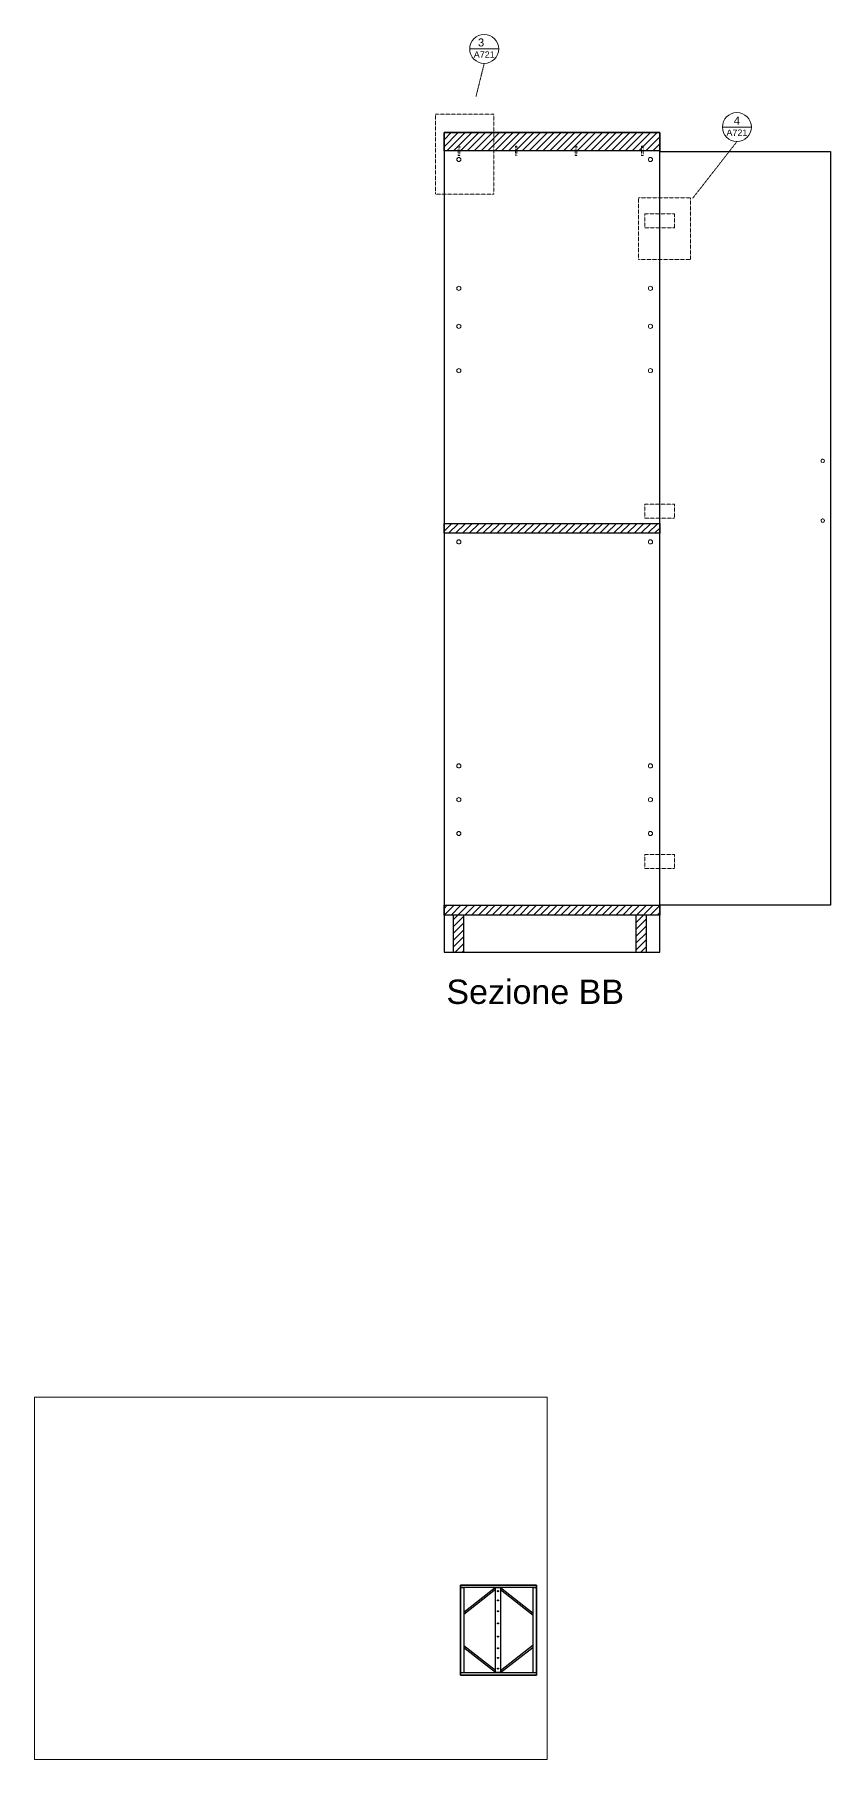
# Model space of a CAD drawing. Header units: millimetres. Extents: x -3423 to 18014, y 42 to 23746.
# Drawn here: x 6176 to 8021, y 820 to 4819 of the extents above; entities that cross this region are included whole.
import ezdxf
from ezdxf.enums import TextEntityAlignment as Align

# ---------------------------------------------------------------- set-up
doc = ezdxf.new("R2010")
doc.units = ezdxf.units.MM
doc.header["$MEASUREMENT"] = 0
doc.linetypes.add('DASHDOT', pattern=[1, 0.5, -0.25, 0, -0.25])
doc.linetypes.add('HIDDEN', pattern=[0.375, 0.25, -0.125])
for name, color, linetype, lineweight in [('A-ANNO-SYMB', 3, 'Continuous', 18), ('Arredi', 3, 'Continuous', 25), ('Dettagli', 210, 'Continuous', 5), ('quote', 2, 'Continuous', 9), ('Simbologia', 8, 'DASHDOT', 18), ('Tratteggi', 2, 'HIDDEN', 15)]:
    doc.layers.add(name, color=color, linetype=linetype, lineweight=lineweight)
doc.layers.add('Testo', color=1, linetype='Continuous')
doc.styles.add('ARIAL', font='Arial.ttf')
doc.styles.get("Standard").update_dxf_attribs({"font": 'Arial.ttf'})
pattern_1 = [(45, (-1888.277, -4183.7), (-7.954951, 7.954951), [])]

# ---------------------------------------------------------------- blocks, each defined once
blk = doc.blocks.new('DETAGLI')
at = {"layer": 'A-ANNO-SYMB', "linetype": 'Continuous'}
blk.add_line((486.7, 356.2), (504.8, 356.2), dxfattribs=at)
blk.add_circle((495.7, 356.2), 9.05, dxfattribs=at)
for tag, p in [('TAVOLA', (495.7, 362.8)), ('SEZIONE', (495.7, 354.7))]:
    blk.add_attdef(tag, text='', height=5, dxfattribs=at).set_placement(p, align=Align.TOP_CENTER)

msp = doc.modelspace()

# ---------------------------------------------------------------- hatches: boundary and pattern name
at = {"layer": 'Dettagli'}
h = msp.add_hatch(dxfattribs=at)
h.set_pattern_fill('ANSI31', color=256, scale=90)
h.set_pattern_definition(pattern_1)
h.paths.add_polyline_path([(7625.243, 4592.067), (7125.243, 4592.067), (7125.243, 4549.587), (7625.243, 4549.587)])
h.paths.add_polyline_path([(7625.243, 3686.143), (7125.243, 3686.143), (7125.243, 3663.129), (7625.243, 3663.129)])
h = msp.add_hatch(dxfattribs=at)
h.set_pattern_fill('ANSI31', color=256, scale=90)
h.set_pattern_definition(pattern_1)
h.paths.add_polyline_path([(7625.243, 2800.643), (7125.243, 2800.643), (7125.243, 2777.629), (7625.243, 2777.629)])
h.paths.add_polyline_path([(7170.465, 2777.629), (7147.451, 2777.629), (7147.451, 2692.067), (7170.465, 2692.067)])
h.paths.add_polyline_path([(7593.308, 2777.629), (7570.293, 2777.629), (7570.293, 2692.067), (7593.308, 2692.067)])

# ---------------------------------------------------------------- linework, layer by layer
at = {"layer": 'Arredi'}
for p, q in [((7244.135, 1218.885), (7170.899, 1161.269)), ((7244.135, 1214.267), (7170.899, 1156.651)), ((7256.195, 1214.373), (7331.53, 1154.987)), ((7256.333, 1218.885), (7331.53, 1159.727)), ((7244.135, 1026.608), (7170.899, 1084.224)), ((7256.088, 1021.797), (7331.53, 1081.148)), ((7256.195, 1026.501), (7331.53, 1085.888)), ((7244.376, 1021.799), (7170.899, 1079.605))]:
    msp.add_line(p, q, dxfattribs=at)
for points in [[(7125.243, 4592.067), (7125.243, 2692.067), (7625.243, 2692.067), (7625.243, 4592.067)], [(7125.243, 4592.067), (7625.243, 4592.067), (7625.243, 4549.587), (7125.243, 4549.587)], [(7625.243, 4548.569), (8020.598, 4548.569), (8020.598, 2800.643), (7625.243, 2800.643)], [(7125.243, 3686.143), (7625.243, 3686.143), (7625.243, 3663.129), (7125.243, 3663.129)], [(7125.243, 2800.643), (7625.243, 2800.643), (7625.243, 2777.629), (7125.243, 2777.629)], [(7163.214, 1224.883), (7163.214, 1015.883), (7339.214, 1015.883), (7339.214, 1224.883)], [(7163.214, 1224.883), (7339.214, 1224.883), (7339.214, 1218.885), (7163.214, 1218.885)], [(7244.135, 1218.885), (7256.195, 1218.885), (7256.195, 1021.881), (7244.135, 1021.881)], [(7163.214, 1021.881), (7339.214, 1021.881), (7339.214, 1015.883), (7163.214, 1015.883)]]:
    msp.add_lwpolyline(points, close=True, dxfattribs=at)
for points in [[(7147.451, 2692.067), (7147.451, 2777.629)], [(7170.465, 2777.629), (7170.465, 2692.067)], [(7570.293, 2692.067), (7570.293, 2777.629)], [(7593.308, 2777.629), (7593.308, 2692.067)], [(7170.899, 1015.883), (7163.214, 1015.883), (7163.214, 1218.885), (7170.899, 1218.885), (7170.899, 1021.881)], [(7331.53, 1021.881), (7331.53, 1218.885), (7339.214, 1218.885), (7339.214, 1015.883), (7331.53, 1015.883)]]:
    msp.add_lwpolyline(points, dxfattribs=at)
for centre in [(7250.164, 1210.724), (7250.164, 1189.144), (7250.164, 1164.13), (7250.164, 1135.908), (7250.164, 1105.318), (7250.164, 1078.258), (7250.164, 1055.903), (7250.164, 1031.196)]:
    msp.add_circle(centre, 1.226, dxfattribs=at)
at = {"layer": 'Dettagli'}
for centre in [(7159.462, 4529.649), (7603.413, 4529.649), (7159.462, 4231.066), (7603.413, 4231.066), (7159.462, 4142.882), (7603.413, 4142.882), (7159.462, 4040), (7603.413, 4040), (7159.462, 3643.172), (7603.413, 3643.172), (7159.462, 3123.866), (7603.413, 3123.866), (7159.462, 3045.481), (7603.413, 3045.481), (7159.462, 2967.095), (7603.413, 2967.095)]:
    msp.add_circle(centre, 4.806, dxfattribs=at)
at = {"layer": 'quote', "color": 0}
for p, q in [((7364.283, 1660.42), (6176.283, 1660.42)), ((6176.283, 1660.42), (6176.283, 820.42)), ((7364.283, 820.42), (7364.283, 1660.42)), ((6176.283, 820.42), (7364.283, 820.42))]:
    msp.add_line(p, q, dxfattribs=at)
at = {"layer": 'Simbologia'}
for p, q in [((7218.243, 4752.279), (7199.319, 4675.951)), ((7803.762, 4571.16), (7700.553, 4438.764))]:
    msp.add_line(p, q, dxfattribs=at)
at = {"layer": 'Tratteggi'}
for points in [[(7105.345, 4634.602), (7240.725, 4634.602), (7240.725, 4449.536), (7105.345, 4449.536)], [(7161.422, 4560.328), (7161.422, 4539.098), (7157.683, 4539.098), (7157.683, 4560.328)], [(7294.112, 4560.328), (7294.112, 4539.098), (7290.373, 4539.098), (7290.373, 4560.328)], [(7432.956, 4560.328), (7432.956, 4539.098), (7429.217, 4539.098), (7429.217, 4560.328)], [(7586.676, 4560.328), (7586.676, 4539.098), (7582.937, 4539.098), (7582.937, 4560.328)], [(7575.596, 4440.961), (7696.206, 4440.961), (7696.206, 4297.98), (7575.596, 4297.98)], [(7590.408, 4403.758), (7658.944, 4403.758), (7658.944, 4371.332), (7590.408, 4371.332)], [(7590.408, 3730.37), (7658.944, 3730.37), (7658.944, 3697.944), (7590.408, 3697.944)], [(7590.408, 2918.571), (7658.944, 2918.571), (7658.944, 2886.145), (7590.408, 2886.145)]]:
    msp.add_lwpolyline(points, close=True, dxfattribs=at)
for centre in [(8002.593, 3831.002), (8002.593, 3692.421)]:
    msp.add_circle(centre, 3.959, dxfattribs=at)

# ---------------------------------------------------------------- block references
at = {"layer": 'Simbologia'}
ref = msp.add_blockref('DETAGLI', (5378.786, 3464.22), dxfattribs=dict(at, xscale=3.710728423342698, yscale=3.710728423342698, zscale=3.710728423342698))
ref.add_attrib('SEZIONE', 'A721', dxfattribs={"layer": 'A-ANNO-SYMB', "linetype": 'Continuous', "height": 14.8429, "style": 'ARIAL'}).set_placement((7218.243, 4780.298), align=Align.TOP_CENTER)
ref.add_attrib('TAVOLA', '3  ', dxfattribs={"layer": 'A-ANNO-SYMB', "linetype": 'Continuous', "height": 18.5536, "style": 'ARIAL'}).set_placement((7218.243, 4810.33), align=Align.TOP_CENTER)
ref = msp.add_blockref('DETAGLI', (5964.305, 3283.101), dxfattribs=dict(at, xscale=3.710728423342698, yscale=3.710728423342698, zscale=3.710728423342698))
ref.add_attrib('SEZIONE', 'A721', dxfattribs={"layer": 'A-ANNO-SYMB', "linetype": 'Continuous', "height": 14.8429, "style": 'ARIAL'}).set_placement((7803.762, 4599.179), align=Align.TOP_CENTER)
ref.add_attrib('TAVOLA', '4', dxfattribs={"layer": 'A-ANNO-SYMB', "linetype": 'Continuous', "height": 18.554, "style": 'ARIAL'}).set_placement((7803.762, 4629.211), align=Align.TOP_CENTER)

# ---------------------------------------------------------------- texts
at = {"layer": 'Testo', "insert": (7130.675, 2628.435), "char_height": 56.3815, "attachment_point": 1, "line_spacing_factor": 0.280897}
msp.add_mtext_dynamic_manual_height_columns('Sezione BB', width=765.17668, gutter_width=25, heights=[25.419], dxfattribs=at)

doc.saveas('drawing.dxf')
